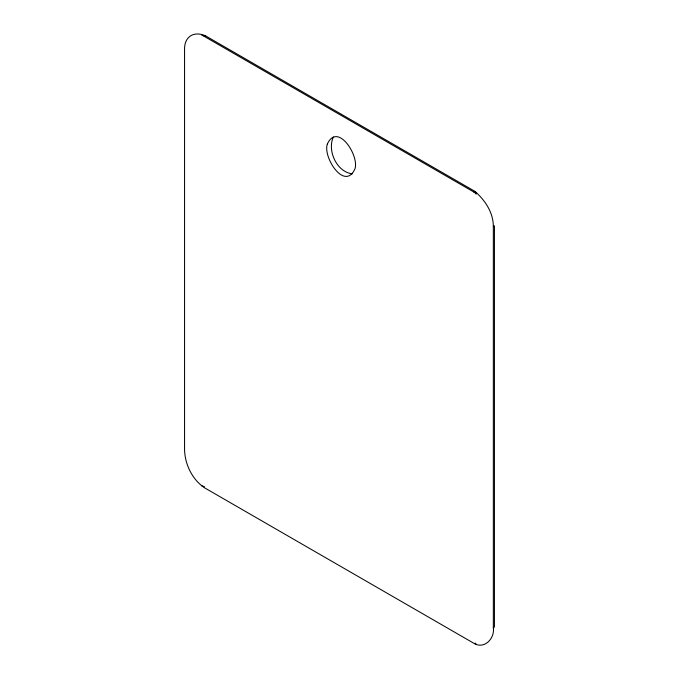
<?xml version="1.0" encoding="UTF-8"?>
<svg xmlns="http://www.w3.org/2000/svg" width="679" height="679" viewBox="0 0 679 679"><rect width="100%" height="100%" fill="white"/><g stroke="black" fill="none" stroke-linecap="round" stroke-linejoin="round"><path stroke-width="1.02" d="M493.327 627.685C495.042 638.515 484.102 649.922 473.577 643.123L204.269 487.641C192.174 479.281 185.044 464.546 184.561 449.99L184.561 50.221C183.967 37.031 193.337 30.597 205.372 35.749L474.977 191.402C485.01 200.212 493.353 212.485 493.327 226.463L493.327 627.685L494.439 627.04L494.439 225.827L493.327 226.463M333.296 137.005C327.108 150.848 336.75 171.991 352.376 173.858M201.697 35.113L204.269 36.386L205.372 35.749M201.663 485.791L204.447 486.699M204.269 36.386L476.352 193.464L473.874 192.038L474.977 191.402L476.089 194.143M475.19 643.064L476.2 644.227M327.405 143.897C322.457 156.62 344.448 191.41 354.837 169.147C359.794 156.425 337.794 121.634 327.405 143.897"/></g></svg>
